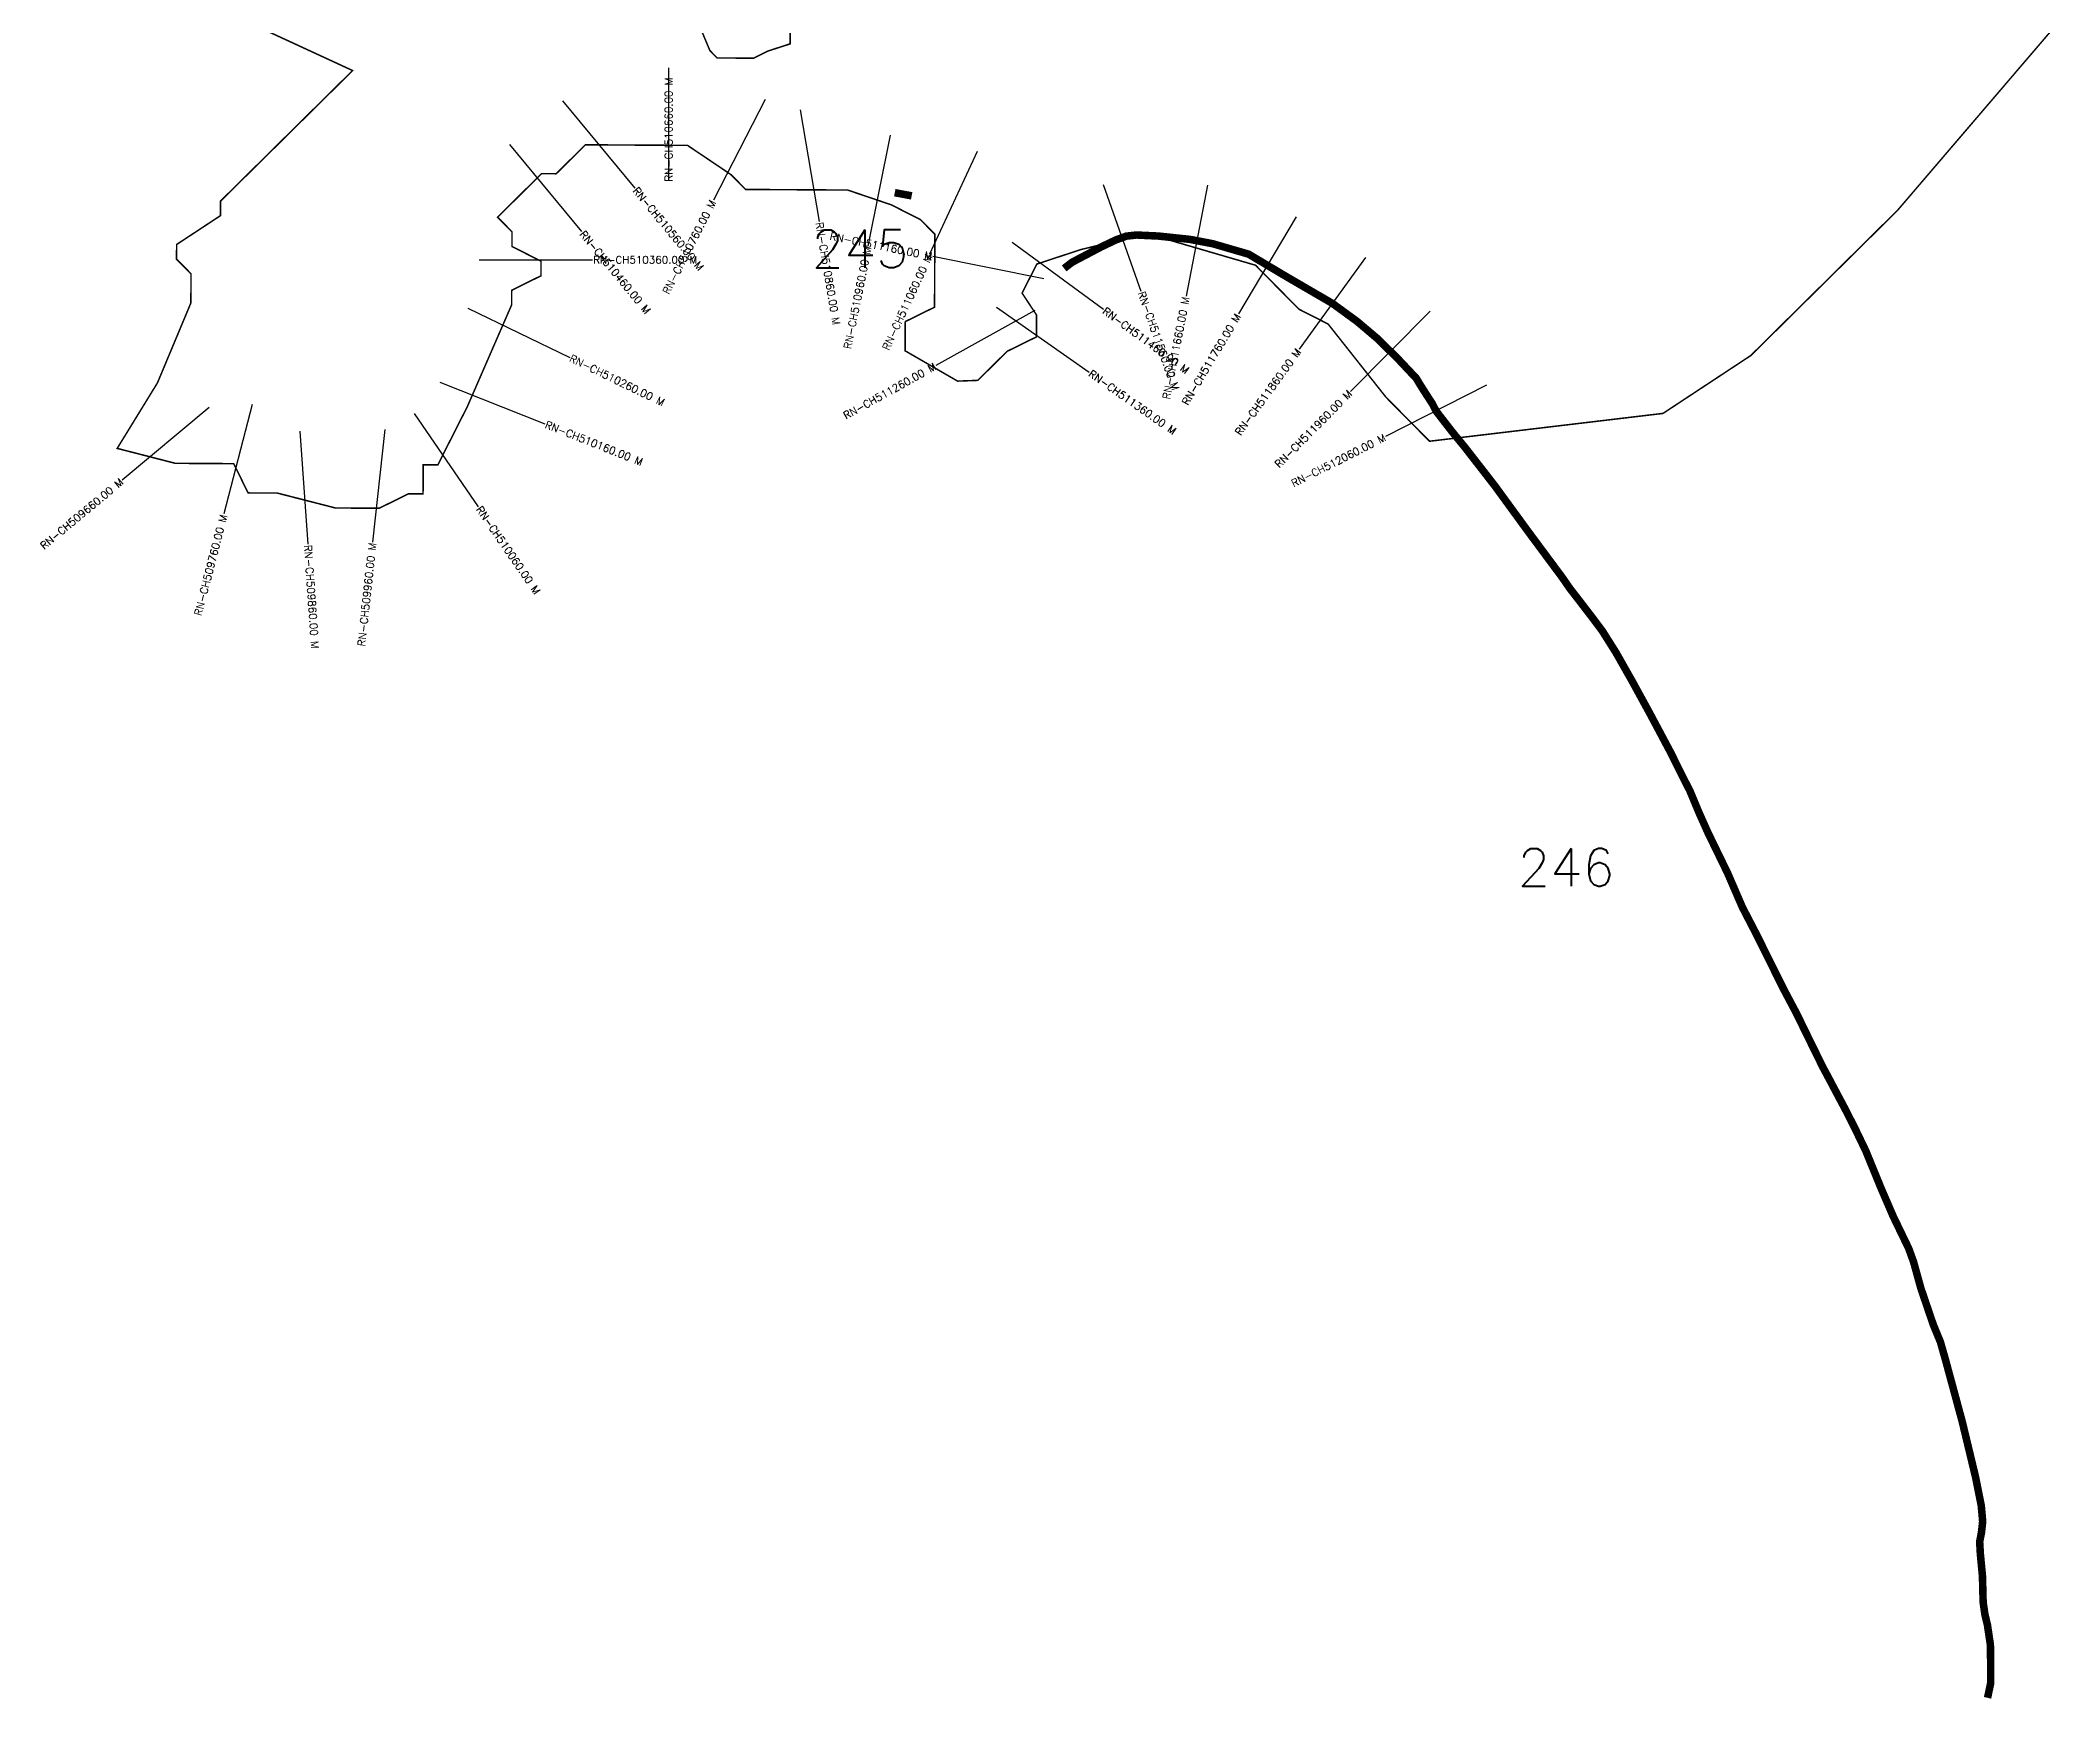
# Model space of a CAD drawing. Header units: metres. Extents: x 314784 to 317579, y 1881083 to 1884717.
# Drawn here: x 314784 to 317462, y 1881083 to 1883286 of the extents above; entities that cross this region are included whole.
import ezdxf
from ezdxf.enums import TextEntityAlignment as Align

# ---------------------------------------------------------------- set-up
doc = ezdxf.new("R2010")
doc.units = ezdxf.units.M
for name, color, linetype in [('ARTIFICIALLY PROTECTED', 4, 'Continuous'), ('CS', 134, 'Continuous'), ('CSMark', 6, 'Continuous')]:
    doc.layers.add(name, color=color, linetype=linetype)
doc.styles.get("Standard").update_dxf_attribs({"font": 'simplex.shx'})

msp = doc.modelspace()

# ---------------------------------------------------------------- linework, layer by layer
at = {"color": 6, "const_width": 2, "flags": 128}
for points in [[(317461, 1883310.3), (317246.9, 1883060.2), (317052.5, 1882867.9), (316936.1, 1882791.2), (316626.5, 1882754.3), (316568.8, 1882812.6), (316492, 1882909.7), (316453.4, 1882929.3), (316395.8, 1882987.6), (316260.7, 1883027), (316241.3, 1883027.2), (316163.9, 1883008.3), (316105.8, 1882989.2), (316086.2, 1882950.7), (316105.4, 1882921.6), (316105.2, 1882892.6), (316066.4, 1882873.5), (316027.5, 1882835), (316000.7, 1882834), (315931.1, 1882874.2), (315931.3, 1882912.9), (315970.1, 1882932), (315970.6, 1883028.7), (315951.4, 1883048.1), (315912.8, 1883067.7), (315854.9, 1883087.3), (315719.6, 1883088.1), (315700.4, 1883107.6), (315642.6, 1883146.5), (315507.2, 1883147.3), (315468.4, 1883108.9), (315449, 1883109), (315390.7, 1883051.3), (315409.9, 1883031.9), (315409.8, 1883012.5), (315448.3, 1882993), (315448.2, 1882973.6), (315409.5, 1882954.5), (315409.4, 1882935.2), (315350.6, 1882800.2), (315311.5, 1882723), (315292.1, 1882723.1), (315291.9, 1882684.5), (315272.6, 1882684.6), (315233.8, 1882665.5), (315175.8, 1882665.8), (315098.6, 1882685.6), (315059.9, 1882685.8), (315040.8, 1882724.6), (314963.5, 1882725), (314886.3, 1882744.8), (314939.7, 1882831.7), (314984, 1882937.6), (314984.2, 1882976.3), (314965, 1882995.7), (314965.1, 1883015.1), (315023.3, 1883053.4), (315023.4, 1883072.7), (315198.5, 1883245.7), (314986.3, 1883343.6)], [(315643.7, 1883339.9), (315672.3, 1883272.1), (315681.9, 1883262.4), (315730.3, 1883262.1), (315749.6, 1883271.7), (315778.7, 1883281.1), (315779.2, 1883358.5)]]:
    msp.add_lwpolyline(points, dxfattribs=at)
at = {"layer": 'ARTIFICIALLY PROTECTED', "const_width": 10, "flags": 128}
for points in [[(315917.4, 1883083.8), (315939.8, 1883079.6)], [(316142, 1882983.4), (316152.4, 1882991.5), (316191.3, 1883012), (316210.9, 1883021.3), (316224.6, 1883026.2), (316237.9, 1883027.7), (316267, 1883026.3), (316308.8, 1883021.9), (316339.2, 1883016.1), (316386.6, 1883002.3), (316438.1, 1882971.7), (316497.6, 1882937.1), (316530.4, 1882913.2), (316558.5, 1882889.4), (316585.8, 1882862.3), (316608.8, 1882837.9), (316615.6, 1882826.7), (316621.3, 1882817.8), (316630.3, 1882803.9), (316635.2, 1882794.3), (316657.9, 1882765.1), (316673.6, 1882746), (316713.3, 1882694.9), (316756.2, 1882636.1), (316803.1, 1882572.9), (316812.6, 1882559.1), (316822.5, 1882546.4), (316843, 1882519.7), (316855.7, 1882502.7), (316873.8, 1882474), (316895.4, 1882435.9), (316919.2, 1882392.4), (316945.9, 1882342.3), (316963.9, 1882306.1), (316971.6, 1882291.2), (316983.8, 1882262), (316995.6, 1882235.6), (317021.8, 1882181.7), (317041.4, 1882136.4), (317059.5, 1882101.5), (317096.1, 1882027.9), (317102.6, 1882015.6), (317111.2, 1881999.4), (317117, 1881987.9), (317122.4, 1881976.7), (317147.7, 1881925.2), (317158.9, 1881904.3), (317159.8, 1881902.5), (317178.6, 1881867.1), (317190.8, 1881843), (317205, 1881813.5), (317225.5, 1881763.4), (317241.5, 1881726.4), (317261.8, 1881684.4), (317268.2, 1881666.9), (317278.1, 1881631.2), (317294.6, 1881582.8), (317303.9, 1881560.4), (317310, 1881539), (317332.7, 1881455.3), (317350.5, 1881381.3), (317358.1, 1881343.2), (317360, 1881322.1), (317358.6, 1881309.5), (317358.4, 1881307.7), (317356, 1881295.5), (317356.9, 1881279.3), (317359.7, 1881249.8), (317360.6, 1881215.2), (317362.9, 1881199.2), (317363.6, 1881196.2), (317366.3, 1881185.1), (317370.2, 1881158.8), (317370.5, 1881140.3), (317370.5, 1881107.5), (317367.2, 1881091.9), (317366.4, 1881088.5)]]:
    msp.add_lwpolyline(points, dxfattribs=at)
at = {"layer": 'CS'}
for p, q in [((315617.5, 1883249.4), (315617.5, 1883099.4)), ((315477, 1883205.6), (315572.5, 1883089.9)), ((315745.4, 1883207.4), (315676.9, 1883074)), ((315792, 1883193.5), (315817.1, 1883045.6)), ((315911.4, 1883160.1), (315881.8, 1883013.1)), ((315406.3, 1883147.8), (315502, 1883032.3)), ((316026.6, 1883138.2), (315963.5, 1883002.1)), ((316193.6, 1883094.7), (316243.8, 1882953.4)), ((316332, 1883093.8), (316303.6, 1882946.6)), ((316449.8, 1883052), (316373, 1882923.1)), ((316073.2, 1883018.2), (316194.1, 1882929.3)), ((315366.5, 1882994.8), (315516.5, 1882994.8)), ((316115, 1882969.8), (315967.9, 1882999.2)), ((316541.8, 1882997.7), (316453.6, 1882876.3)), ((315351.3, 1882930.9), (315486.3, 1882865.5)), ((316102.9, 1882927.7), (315971.8, 1882854.8)), ((316052.3, 1882931.9), (316175.3, 1882846)), ((316627.5, 1882926.6), (316521.8, 1882820.2)), ((315314, 1882832.6), (315453.5, 1882777.5)), ((315065.2, 1882803.1), (315027.7, 1882657.9)), ((316701.9, 1882828.5), (316568.2, 1882760.6)), ((315008.3, 1882799), (314893.1, 1882702.9)), ((315279.9, 1882790.9), (315365.1, 1882667.4)), ((315128.6, 1882767.6), (315139.1, 1882618)), ((315241.2, 1882769.9), (315225, 1882620.7))]:
    msp.add_line(p, q, dxfattribs=at)

# ---------------------------------------------------------------- texts
at = {"char_height": 50, "attachment_point": 1}
for s, insert in [('245', (315807, 1883034.4)), ('246', (316743.5, 1882214.3))]:
    msp.add_mtext_dynamic_manual_height_columns(s, width=84.374, gutter_width=1, heights=[74.2], dxfattribs=dict(at, insert=insert))
at = {"layer": 'CSMark'}
for s, rotation, p in [('RN-CH510660.00 M', 90, (315617.5, 1883098.4)), ('RN-CH510560.00 M', 309.5343, (315573.2, 1883089.1)), ('RN-CH510460.00 M', 309.6512, (315502.6, 1883031.5)), ('RN-CH510860.00 M', 279.599, (315817.2, 1883044.6)), ('RN-CH511560.00 M', 289.553, (316244.1, 1882952.4)), ('RN-CH511460.00 M', 323.6881, (316194.9, 1882928.7)), ('RN-CH510260.00 M', 334.155, (315487.2, 1882865.1)), ('RN-CH511360.00 M', 325.0629, (316176.1, 1882845.5)), ('RN-CH510160.00 M', 338.4212, (315454.4, 1882777.1)), ('RN-CH510060.00 M', 304.6061, (315365.7, 1882666.6)), ('RN-CH509860.00 M', 274.0007, (315139.2, 1882617))]:
    msp.add_text(s, height=10, rotation=rotation, dxfattribs=at).set_placement(p, align=Align.MIDDLE_LEFT)
for s, rotation, p in [('RN-CH510760.00 M', 62.8164, (315676.5, 1883073.1)), ('RN-CH511160.00 M', 348.6827, (315966.9, 1882999.4)), ('RN-CH510960.00 M', 78.6387, (315881.6, 1883012.1)), ('RN-CH511060.00 M', 65.1297, (315963.1, 1883001.2)), ('RN-CH511660.00 M', 79.0719, (316303.4, 1882945.6)), ('RN-CH511760.00 M', 59.2405, (316372.5, 1882922.2)), ('RN-CH511260.00 M', 29.0738, (315971, 1882854.4)), ('RN-CH511860.00 M', 54.0039, (316453, 1882875.5)), ('RN-CH511960.00 M', 45.1777, (316521.1, 1882819.5)), ('RN-CH512060.00 M', 26.9287, (316567.3, 1882760.1)), ('RN-CH509660.00 M', 39.8271, (314892.3, 1882702.3)), ('RN-CH509760.00 M', 75.5403, (315027.5, 1882656.9)), ('RN-CH509960.00 M', 83.7909, (315224.9, 1882619.7))]:
    msp.add_text(s, height=10, rotation=rotation, dxfattribs=at).set_placement(p, align=Align.MIDDLE_RIGHT)
msp.add_text('RN-CH510360.00 M', height=10, dxfattribs=at).set_placement((315517.5, 1882994.8), align=Align.MIDDLE_LEFT)

doc.saveas('drawing.dxf')
